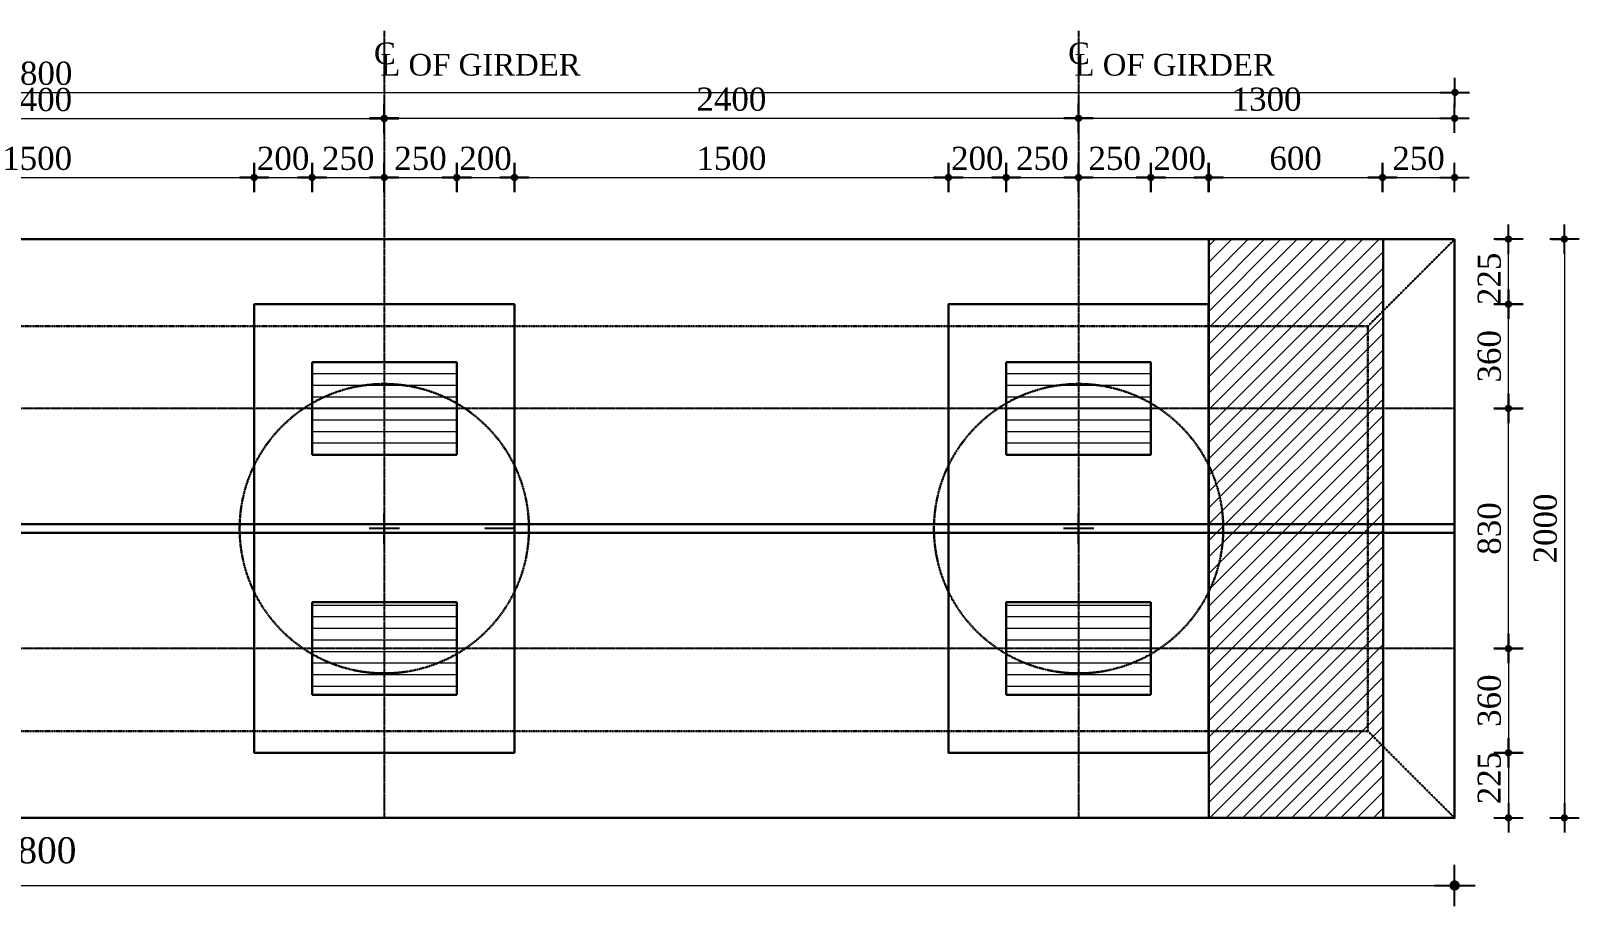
# Model space of a CAD drawing. Header units: millimetres. Extents: x -29779 to 80452, y -13100 to 39577.
# Drawn here: x 6574 to 11925, y -416 to 2608 of the extents above; entities that cross this region are included whole.
import ezdxf

# ---------------------------------------------------------------- set-up
doc = ezdxf.new("R2010")
doc.units = ezdxf.units.MM
doc.header["$LTSCALE"] = 3
for name, pattern in [('CENTER', [50.8, 31.75, -6.35, 6.35, -6.35]), ('DASHED', [19.05, 12.7, -6.35]), ('HIDDEN', [9.525, 6.35, -3.175])]:
    doc.linetypes.add(name, pattern=pattern)
for name, color, linetype in [('Center Line', 34, 'Continuous'), ('dim', 4, 'Continuous'), ('Text', 7, 'Continuous')]:
    doc.layers.add(name, color=color, linetype=linetype)
for name, color, linetype, lineweight in [('Dimision', 4, 'Continuous', 13), ('hatch', 253, 'Continuous', 13), ('Pire Line', 11, 'Continuous', 30)]:
    doc.layers.add(name, color=color, linetype=linetype, lineweight=lineweight)
doc.styles.get("Standard").update_dxf_attribs({"font": 'times.ttf'})
doc.dimstyles.new('Copy of ISO-90', dxfattribs={"dimtxt": 90, "dimasz": 0.7, "dimexe": 1, "dimexo": 60, "dimgap": 75, "dimtad": 1, "dimdec": 0, "dimlfac": -1, "dimzin": 1, "dimdsep": 46, "dimtxsty": 'Standard', "dimblk": 'DIM', "dimcen": 60, "dimclrd": 256, "dimclre": 256, "dimclrt": 256, "dimadec": 0, "dimazin": 0, "dimtfac": 1, "dimtdec": 0, "dimtix": 1, "dimtofl": 0, "dimtmove": 0, "dimatfit": 3, "dimldrblk": 'DOT', "dimfxl": 60, "dimfxlon": 1, "dimtolj": 1, "dimlwd": -1, "dimarcsym": 0})
pattern_1 = [(0, (3414.603, -2415.9), (0, 40), [])]

# ---------------------------------------------------------------- blocks, each defined once
blk = doc.blocks.new('DIM')
at = {"layer": 'dim'}
for p, q in [((0, -101.4), (0, 101.4)), ((-101.4, 0), (101.4, 0))]:
    blk.add_line(p, q, dxfattribs=at)
at = {"layer": 'dim', "const_width": 25.4}
blk.add_lwpolyline([(-12.7, 0, 1), (12.7, 0, 1)], format="xyb", close=True, dxfattribs=at)
blk = doc.blocks.new('*D440')
at = {"layer": 'Defpoints', "color": 0, "linetype": 'Continuous', "ltscale": 0.1, "transparency": 16777216}
for p in [(11496, 2395.4), (1696, 2057.6), (11496, 2057.6)]:
    blk.add_point(p, dxfattribs=at)
at = {"layer": 'Dimision', "linetype": 'Continuous', "lineweight": -2, "ltscale": 0.1, "transparency": 16777216}
for p, q in [((1696, 2350.4), (1696, 2396.4)), ((11496, 2350.4), (11496, 2396.4))]:
    blk.add_line(p, q, dxfattribs=at)
at = {"layer": 'Dimision', "linetype": 'Continuous', "ltscale": 0.1, "transparency": 16777216}
blk.add_line((1696.5, 2395.4), (11495.5, 2395.4), dxfattribs=at)
at = {"layer": 'Dimision', "linetype": 'Continuous', "ltscale": 0.1, "transparency": 16777216, "xscale": 0.5, "yscale": 0.5, "zscale": 0.5, "rotation": 180}
blk.add_blockref('DIM', (1696, 2395.4), dxfattribs=at)
at = {"layer": 'Dimision', "linetype": 'Continuous', "ltscale": 0.1, "transparency": 16777216, "xscale": 0.5, "yscale": 0.5, "zscale": 0.5}
blk.add_blockref('DIM', (11496, 2395.4), dxfattribs=at)
at = {"layer": 'Dimision', "linetype": 'Continuous', "ltscale": 0.1, "transparency": 16777216, "insert": (6596, 2461.2), "char_height": 80, "attachment_point": 5}
blk.add_mtext('\\A1;9800', dxfattribs=at)
blk = doc.blocks.new('_Dot')
at = {"color": 0, "linetype": 'ByBlock', "lineweight": -2}
blk.add_line((-0.5, 0), (-1, 0), dxfattribs=at)
at = {"color": 0, "linetype": 'ByBlock', "const_width": 0.5}
blk.add_lwpolyline([(-0.25, 0, 1), (0.25, 0, 1)], format="xyb", close=True, dxfattribs=at)
blk = doc.blocks.new('*D441')
at = {"layer": 'Defpoints', "color": 0, "linetype": 'Continuous', "ltscale": 0.1, "transparency": 16777216}
for p in [(11576.8, 1888.7), (11494.8, -111.3), (11874.1, -111.3)]:
    blk.add_point(p, dxfattribs=at)
at = {"layer": 'Dimision', "linetype": 'Continuous', "lineweight": -2, "ltscale": 0.1, "transparency": 16777216}
for p, q in [((11829.1, 1888.7), (11875.1, 1888.7)), ((11829.1, -111.3), (11875.1, -111.3))]:
    blk.add_line(p, q, dxfattribs=at)
at = {"layer": 'Dimision', "linetype": 'Continuous', "ltscale": 0.1, "transparency": 16777216}
blk.add_line((11874.1, 1888.2), (11874.1, -110.8), dxfattribs=at)
at = {"layer": 'Dimision', "linetype": 'Continuous', "ltscale": 0.1, "transparency": 16777216, "xscale": 0.5, "yscale": 0.5, "zscale": 0.5}
for p, rotation in [((11874.1, 1888.7), 90), ((11874.1, -111.3), 270)]:
    blk.add_blockref('DIM', p, dxfattribs=dict(at, rotation=rotation))
at = {"layer": 'Dimision', "linetype": 'Continuous', "ltscale": 0.1, "transparency": 16777216, "insert": (11808.4, 888.7), "char_height": 80, "attachment_point": 5, "rotation": 90}
blk.add_mtext('\\A1;2000', dxfattribs=at)
blk = doc.blocks.new('*D442')
at = {"layer": 'Defpoints', "color": 0, "linetype": 'Continuous', "ltscale": 0.1, "transparency": 16777216}
for p in [(11493.8, 1303.7), (11680.6, 1303.7), (11493.8, 473.7)]:
    blk.add_point(p, dxfattribs=at)
at = {"layer": 'Dimision', "linetype": 'Continuous', "lineweight": -2, "ltscale": 0.1, "transparency": 16777216}
for p, q in [((11635.6, 1303.7), (11681.6, 1303.7)), ((11635.6, 473.7), (11681.6, 473.7))]:
    blk.add_line(p, q, dxfattribs=at)
at = {"layer": 'Dimision', "linetype": 'Continuous', "ltscale": 0.1, "transparency": 16777216}
blk.add_line((11680.6, 474.2), (11680.6, 1303.2), dxfattribs=at)
at = {"layer": 'Dimision', "linetype": 'Continuous', "ltscale": 0.1, "transparency": 16777216, "xscale": 0.5, "yscale": 0.5, "zscale": 0.5}
for p, rotation in [((11680.6, 1303.7), 90), ((11680.6, 473.7), 270)]:
    blk.add_blockref('DIM', p, dxfattribs=dict(at, rotation=rotation))
at = {"layer": 'Dimision', "linetype": 'Continuous', "ltscale": 0.1, "transparency": 16777216, "insert": (11614.9, 888.7), "char_height": 80, "attachment_point": 5, "rotation": 90}
blk.add_mtext('\\A1;830', dxfattribs=at)
blk = doc.blocks.new('*D445')
at = {"layer": 'Defpoints', "color": 0, "linetype": 'Continuous', "ltscale": 0.1, "transparency": 16777216}
for p in [(10644.3, 1663.7), (11680.6, 1663.7), (11493.8, 1303.7)]:
    blk.add_point(p, dxfattribs=at)
at = {"layer": 'Dimision', "linetype": 'Continuous', "lineweight": -2, "ltscale": 0.1, "transparency": 16777216}
for p, q in [((11635.6, 1663.7), (11681.6, 1663.7)), ((11635.6, 1303.7), (11681.6, 1303.7))]:
    blk.add_line(p, q, dxfattribs=at)
at = {"layer": 'Dimision', "linetype": 'Continuous', "ltscale": 0.1, "transparency": 16777216}
blk.add_line((11680.6, 1304.2), (11680.6, 1663.2), dxfattribs=at)
at = {"layer": 'Dimision', "linetype": 'Continuous', "ltscale": 0.1, "transparency": 16777216, "xscale": 0.5, "yscale": 0.5, "zscale": 0.5}
for p, rotation in [((11680.6, 1663.7), 90), ((11680.6, 1303.7), 270)]:
    blk.add_blockref('DIM', p, dxfattribs=dict(at, rotation=rotation))
at = {"layer": 'Dimision', "linetype": 'Continuous', "ltscale": 0.1, "transparency": 16777216, "insert": (11614.9, 1483.7), "char_height": 80, "attachment_point": 5, "rotation": 90}
blk.add_mtext('\\A1;360', dxfattribs=at)
blk = doc.blocks.new('*D444')
at = {"layer": 'Defpoints', "color": 0, "linetype": 'Continuous', "ltscale": 0.1, "transparency": 16777216}
for p in [(11493.8, 473.7), (10644.3, 113.7), (11680.6, 113.7)]:
    blk.add_point(p, dxfattribs=at)
at = {"layer": 'Dimision', "linetype": 'Continuous', "lineweight": -2, "ltscale": 0.1, "transparency": 16777216}
for p, q in [((11635.6, 473.7), (11681.6, 473.7)), ((11635.6, 113.7), (11681.6, 113.7))]:
    blk.add_line(p, q, dxfattribs=at)
at = {"layer": 'Dimision', "linetype": 'Continuous', "ltscale": 0.1, "transparency": 16777216}
blk.add_line((11680.6, 473.2), (11680.6, 114.2), dxfattribs=at)
at = {"layer": 'Dimision', "linetype": 'Continuous', "ltscale": 0.1, "transparency": 16777216, "xscale": 0.5, "yscale": 0.5, "zscale": 0.5}
for p, rotation in [((11680.6, 473.7), 90), ((11680.6, 113.7), 270)]:
    blk.add_blockref('DIM', p, dxfattribs=dict(at, rotation=rotation))
at = {"layer": 'Dimision', "linetype": 'Continuous', "ltscale": 0.1, "transparency": 16777216, "insert": (11614.9, 293.7), "char_height": 80, "attachment_point": 5, "rotation": 90}
blk.add_mtext('\\A1;360', dxfattribs=at)
blk = doc.blocks.new('*D455')
at = {"layer": 'Defpoints', "color": 0, "linetype": 'Continuous', "ltscale": 0.1, "transparency": 16777216}
for p in [(7345.2, 2101.6), (5844.8, 1663.7), (7345.2, 1663.7)]:
    blk.add_point(p, dxfattribs=at)
at = {"layer": 'Dimision', "linetype": 'Continuous', "lineweight": -2, "ltscale": 0.1, "transparency": 16777216}
for p, q in [((5844.8, 2056.6), (5844.8, 2102.6)), ((7345.2, 2056.6), (7345.2, 2102.6))]:
    blk.add_line(p, q, dxfattribs=at)
at = {"layer": 'Dimision', "linetype": 'Continuous', "ltscale": 0.1, "transparency": 16777216}
blk.add_line((5845.3, 2101.6), (7344.7, 2101.6), dxfattribs=at)
at = {"layer": 'Dimision', "linetype": 'Continuous', "ltscale": 0.1, "transparency": 16777216, "xscale": 0.5, "yscale": 0.5, "zscale": 0.5, "rotation": 180}
blk.add_blockref('DIM', (5844.8, 2101.6), dxfattribs=at)
at = {"layer": 'Dimision', "linetype": 'Continuous', "ltscale": 0.1, "transparency": 16777216, "xscale": 0.5, "yscale": 0.5, "zscale": 0.5}
blk.add_blockref('DIM', (7345.2, 2101.6), dxfattribs=at)
at = {"layer": 'Dimision', "linetype": 'Continuous', "ltscale": 0.1, "transparency": 16777216, "insert": (6595, 2167.3), "char_height": 80, "attachment_point": 5}
blk.add_mtext('\\A1;1500', dxfattribs=at)
blk = doc.blocks.new('*D456')
at = {"layer": 'Defpoints', "color": 0, "linetype": 'Continuous', "ltscale": 0.1, "transparency": 16777216}
for p in [(7545.2, 2101.6), (7345.2, 1663.7), (7545.2, 1463.7)]:
    blk.add_point(p, dxfattribs=at)
at = {"layer": 'Dimision', "linetype": 'Continuous', "lineweight": -2, "ltscale": 0.1, "transparency": 16777216}
for p, q in [((7345.2, 2056.6), (7345.2, 2102.6)), ((7545.2, 2056.6), (7545.2, 2102.6))]:
    blk.add_line(p, q, dxfattribs=at)
at = {"layer": 'Dimision', "linetype": 'Continuous', "ltscale": 0.1, "transparency": 16777216}
blk.add_line((7345.7, 2101.6), (7544.7, 2101.6), dxfattribs=at)
at = {"layer": 'Dimision', "linetype": 'Continuous', "ltscale": 0.1, "transparency": 16777216, "xscale": 0.5, "yscale": 0.5, "zscale": 0.5, "rotation": 180}
blk.add_blockref('DIM', (7345.2, 2101.6), dxfattribs=at)
at = {"layer": 'Dimision', "linetype": 'Continuous', "ltscale": 0.1, "transparency": 16777216, "xscale": 0.5, "yscale": 0.5, "zscale": 0.5}
blk.add_blockref('DIM', (7545.2, 2101.6), dxfattribs=at)
at = {"layer": 'Dimision', "linetype": 'Continuous', "ltscale": 0.1, "transparency": 16777216, "insert": (7445.2, 2167.3), "char_height": 80, "attachment_point": 5}
blk.add_mtext('\\A1;200', dxfattribs=at)
blk = doc.blocks.new('*D457')
at = {"layer": 'Defpoints', "color": 0, "linetype": 'Continuous', "ltscale": 0.1, "transparency": 16777216}
for p in [(7795, 2101.6), (7795, 1888.7), (7545.2, 1463.7)]:
    blk.add_point(p, dxfattribs=at)
at = {"layer": 'Dimision', "linetype": 'Continuous', "lineweight": -2, "ltscale": 0.1, "transparency": 16777216}
for p, q in [((7545.2, 2056.6), (7545.2, 2102.6)), ((7795, 2056.6), (7795, 2102.6))]:
    blk.add_line(p, q, dxfattribs=at)
at = {"layer": 'Dimision', "linetype": 'Continuous', "ltscale": 0.1, "transparency": 16777216}
blk.add_line((7545.7, 2101.6), (7794.5, 2101.6), dxfattribs=at)
at = {"layer": 'Dimision', "linetype": 'Continuous', "ltscale": 0.1, "transparency": 16777216, "xscale": 0.5, "yscale": 0.5, "zscale": 0.5, "rotation": 180}
blk.add_blockref('DIM', (7545.2, 2101.6), dxfattribs=at)
at = {"layer": 'Dimision', "linetype": 'Continuous', "ltscale": 0.1, "transparency": 16777216, "xscale": 0.5, "yscale": 0.5, "zscale": 0.5}
blk.add_blockref('DIM', (7795, 2101.6), dxfattribs=at)
at = {"layer": 'Dimision', "linetype": 'Continuous', "ltscale": 0.1, "transparency": 16777216, "insert": (7670.1, 2167.3), "char_height": 80, "attachment_point": 5}
blk.add_mtext('\\A1;250', dxfattribs=at)
blk = doc.blocks.new('*D458')
at = {"layer": 'Defpoints', "color": 0, "linetype": 'Continuous', "ltscale": 0.1, "transparency": 16777216}
for p in [(8045.2, 2101.6), (7795, 1888.7), (8045.2, 1463.7)]:
    blk.add_point(p, dxfattribs=at)
at = {"layer": 'Dimision', "linetype": 'Continuous', "lineweight": -2, "ltscale": 0.1, "transparency": 16777216}
for p, q in [((7795, 2056.6), (7795, 2102.6)), ((8045.2, 2056.6), (8045.2, 2102.6))]:
    blk.add_line(p, q, dxfattribs=at)
at = {"layer": 'Dimision', "linetype": 'Continuous', "ltscale": 0.1, "transparency": 16777216}
blk.add_line((7795.5, 2101.6), (8044.7, 2101.6), dxfattribs=at)
at = {"layer": 'Dimision', "linetype": 'Continuous', "ltscale": 0.1, "transparency": 16777216, "xscale": 0.5, "yscale": 0.5, "zscale": 0.5, "rotation": 180}
blk.add_blockref('DIM', (7795, 2101.6), dxfattribs=at)
at = {"layer": 'Dimision', "linetype": 'Continuous', "ltscale": 0.1, "transparency": 16777216, "xscale": 0.5, "yscale": 0.5, "zscale": 0.5}
blk.add_blockref('DIM', (8045.2, 2101.6), dxfattribs=at)
at = {"layer": 'Dimision', "linetype": 'Continuous', "ltscale": 0.1, "transparency": 16777216, "insert": (7920.1, 2167.3), "char_height": 80, "attachment_point": 5}
blk.add_mtext('\\A1;250', dxfattribs=at)
blk = doc.blocks.new('*D459')
at = {"layer": 'Defpoints', "color": 0, "linetype": 'Continuous', "ltscale": 0.1, "transparency": 16777216}
for p in [(8244.8, 2101.6), (8244.8, 1663.7), (8045.2, 1463.7)]:
    blk.add_point(p, dxfattribs=at)
at = {"layer": 'Dimision', "linetype": 'Continuous', "lineweight": -2, "ltscale": 0.1, "transparency": 16777216}
for p, q in [((8045.2, 2056.6), (8045.2, 2102.6)), ((8244.8, 2056.6), (8244.8, 2102.6))]:
    blk.add_line(p, q, dxfattribs=at)
at = {"layer": 'Dimision', "linetype": 'Continuous', "ltscale": 0.1, "transparency": 16777216}
blk.add_line((8045.7, 2101.6), (8244.3, 2101.6), dxfattribs=at)
at = {"layer": 'Dimision', "linetype": 'Continuous', "ltscale": 0.1, "transparency": 16777216, "xscale": 0.5, "yscale": 0.5, "zscale": 0.5, "rotation": 180}
blk.add_blockref('DIM', (8045.2, 2101.6), dxfattribs=at)
at = {"layer": 'Dimision', "linetype": 'Continuous', "ltscale": 0.1, "transparency": 16777216, "xscale": 0.5, "yscale": 0.5, "zscale": 0.5}
blk.add_blockref('DIM', (8244.8, 2101.6), dxfattribs=at)
at = {"layer": 'Dimision', "linetype": 'Continuous', "ltscale": 0.1, "transparency": 16777216, "insert": (8145, 2167.3), "char_height": 80, "attachment_point": 5}
blk.add_mtext('\\A1;200', dxfattribs=at)
blk = doc.blocks.new('*D460')
at = {"layer": 'Defpoints', "color": 0, "linetype": 'Continuous', "ltscale": 0.1, "transparency": 16777216}
for p in [(9744.8, 2101.6), (8244.8, 1663.7), (9744.8, 1663.7)]:
    blk.add_point(p, dxfattribs=at)
at = {"layer": 'Dimision', "linetype": 'Continuous', "lineweight": -2, "ltscale": 0.1, "transparency": 16777216}
for p, q in [((8244.8, 2056.6), (8244.8, 2102.6)), ((9744.8, 2056.6), (9744.8, 2102.6))]:
    blk.add_line(p, q, dxfattribs=at)
at = {"layer": 'Dimision', "linetype": 'Continuous', "ltscale": 0.1, "transparency": 16777216}
blk.add_line((8245.3, 2101.6), (9744.3, 2101.6), dxfattribs=at)
at = {"layer": 'Dimision', "linetype": 'Continuous', "ltscale": 0.1, "transparency": 16777216, "xscale": 0.5, "yscale": 0.5, "zscale": 0.5, "rotation": 180}
blk.add_blockref('DIM', (8244.8, 2101.6), dxfattribs=at)
at = {"layer": 'Dimision', "linetype": 'Continuous', "ltscale": 0.1, "transparency": 16777216, "xscale": 0.5, "yscale": 0.5, "zscale": 0.5}
blk.add_blockref('DIM', (9744.8, 2101.6), dxfattribs=at)
at = {"layer": 'Dimision', "linetype": 'Continuous', "ltscale": 0.1, "transparency": 16777216, "insert": (8994.8, 2167.3), "char_height": 80, "attachment_point": 5}
blk.add_mtext('\\A1;1500', dxfattribs=at)
blk = doc.blocks.new('*D461')
at = {"layer": 'Defpoints', "color": 0, "linetype": 'Continuous', "ltscale": 0.1, "transparency": 16777216}
for p in [(9944.8, 2101.6), (9744.8, 1663.7), (9944.8, 1463.7)]:
    blk.add_point(p, dxfattribs=at)
at = {"layer": 'Dimision', "linetype": 'Continuous', "lineweight": -2, "ltscale": 0.1, "transparency": 16777216}
for p, q in [((9744.8, 2056.6), (9744.8, 2102.6)), ((9944.8, 2056.6), (9944.8, 2102.6))]:
    blk.add_line(p, q, dxfattribs=at)
at = {"layer": 'Dimision', "linetype": 'Continuous', "ltscale": 0.1, "transparency": 16777216}
blk.add_line((9745.3, 2101.6), (9944.3, 2101.6), dxfattribs=at)
at = {"layer": 'Dimision', "linetype": 'Continuous', "ltscale": 0.1, "transparency": 16777216, "xscale": 0.5, "yscale": 0.5, "zscale": 0.5, "rotation": 180}
blk.add_blockref('DIM', (9744.8, 2101.6), dxfattribs=at)
at = {"layer": 'Dimision', "linetype": 'Continuous', "ltscale": 0.1, "transparency": 16777216, "xscale": 0.5, "yscale": 0.5, "zscale": 0.5}
blk.add_blockref('DIM', (9944.8, 2101.6), dxfattribs=at)
at = {"layer": 'Dimision', "linetype": 'Continuous', "ltscale": 0.1, "transparency": 16777216, "insert": (9844.8, 2167.3), "char_height": 80, "attachment_point": 5}
blk.add_mtext('\\A1;200', dxfattribs=at)
blk = doc.blocks.new('*D462')
at = {"layer": 'Defpoints', "color": 0, "linetype": 'Continuous', "ltscale": 0.1, "transparency": 16777216}
for p in [(10194.6, 2101.6), (10194.6, 1663.7), (9944.8, 1463.7)]:
    blk.add_point(p, dxfattribs=at)
at = {"layer": 'Dimision', "linetype": 'Continuous', "lineweight": -2, "ltscale": 0.1, "transparency": 16777216}
for p, q in [((9944.8, 2056.6), (9944.8, 2102.6)), ((10194.6, 2056.6), (10194.6, 2102.6))]:
    blk.add_line(p, q, dxfattribs=at)
at = {"layer": 'Dimision', "linetype": 'Continuous', "ltscale": 0.1, "transparency": 16777216}
blk.add_line((9945.3, 2101.6), (10194.1, 2101.6), dxfattribs=at)
at = {"layer": 'Dimision', "linetype": 'Continuous', "ltscale": 0.1, "transparency": 16777216, "xscale": 0.5, "yscale": 0.5, "zscale": 0.5, "rotation": 180}
blk.add_blockref('DIM', (9944.8, 2101.6), dxfattribs=at)
at = {"layer": 'Dimision', "linetype": 'Continuous', "ltscale": 0.1, "transparency": 16777216, "xscale": 0.5, "yscale": 0.5, "zscale": 0.5}
blk.add_blockref('DIM', (10194.6, 2101.6), dxfattribs=at)
at = {"layer": 'Dimision', "linetype": 'Continuous', "ltscale": 0.1, "transparency": 16777216, "insert": (10069.7, 2167.3), "char_height": 80, "attachment_point": 5}
blk.add_mtext('\\A1;250', dxfattribs=at)
blk = doc.blocks.new('*D463')
at = {"layer": 'Defpoints', "color": 0, "linetype": 'Continuous', "ltscale": 0.1, "transparency": 16777216}
for p in [(10444.8, 2101.6), (10194.6, 1663.7), (10444.8, 1463.7)]:
    blk.add_point(p, dxfattribs=at)
at = {"layer": 'Dimision', "linetype": 'Continuous', "lineweight": -2, "ltscale": 0.1, "transparency": 16777216}
for p, q in [((10194.6, 2056.6), (10194.6, 2102.6)), ((10444.8, 2056.6), (10444.8, 2102.6))]:
    blk.add_line(p, q, dxfattribs=at)
at = {"layer": 'Dimision', "linetype": 'Continuous', "ltscale": 0.1, "transparency": 16777216}
blk.add_line((10195.1, 2101.6), (10444.3, 2101.6), dxfattribs=at)
at = {"layer": 'Dimision', "linetype": 'Continuous', "ltscale": 0.1, "transparency": 16777216, "xscale": 0.5, "yscale": 0.5, "zscale": 0.5, "rotation": 180}
blk.add_blockref('DIM', (10194.6, 2101.6), dxfattribs=at)
at = {"layer": 'Dimision', "linetype": 'Continuous', "ltscale": 0.1, "transparency": 16777216, "xscale": 0.5, "yscale": 0.5, "zscale": 0.5}
blk.add_blockref('DIM', (10444.8, 2101.6), dxfattribs=at)
at = {"layer": 'Dimision', "linetype": 'Continuous', "ltscale": 0.1, "transparency": 16777216, "insert": (10319.7, 2167.3), "char_height": 80, "attachment_point": 5}
blk.add_mtext('\\A1;250', dxfattribs=at)
blk = doc.blocks.new('*D464')
at = {"layer": 'Defpoints', "color": 0, "linetype": 'Continuous', "ltscale": 0.1, "transparency": 16777216}
for p in [(10644.3, 2101.6), (10644.3, 1888.7), (10444.8, 1463.7)]:
    blk.add_point(p, dxfattribs=at)
at = {"layer": 'Dimision', "linetype": 'Continuous', "lineweight": -2, "ltscale": 0.1, "transparency": 16777216}
for p, q in [((10444.8, 2056.6), (10444.8, 2102.6)), ((10644.3, 2056.6), (10644.3, 2102.6))]:
    blk.add_line(p, q, dxfattribs=at)
at = {"layer": 'Dimision', "linetype": 'Continuous', "ltscale": 0.1, "transparency": 16777216}
blk.add_line((10445.3, 2101.6), (10643.8, 2101.6), dxfattribs=at)
at = {"layer": 'Dimision', "linetype": 'Continuous', "ltscale": 0.1, "transparency": 16777216, "xscale": 0.5, "yscale": 0.5, "zscale": 0.5, "rotation": 180}
blk.add_blockref('DIM', (10444.8, 2101.6), dxfattribs=at)
at = {"layer": 'Dimision', "linetype": 'Continuous', "ltscale": 0.1, "transparency": 16777216, "xscale": 0.5, "yscale": 0.5, "zscale": 0.5}
blk.add_blockref('DIM', (10644.3, 2101.6), dxfattribs=at)
at = {"layer": 'Dimision', "linetype": 'Continuous', "ltscale": 0.1, "transparency": 16777216, "insert": (10544.6, 2167.3), "char_height": 80, "attachment_point": 5}
blk.add_mtext('\\A1;200', dxfattribs=at)
blk = doc.blocks.new('*D465')
at = {"layer": 'Defpoints', "color": 0, "linetype": 'Continuous', "ltscale": 0.1, "transparency": 16777216}
for p in [(1694.8, -111.3), (11494.8, -111.3), (11494.8, -345)]:
    blk.add_point(p, dxfattribs=at)
at = {"layer": 'Dimision', "lineweight": -2, "ltscale": 0.1, "transparency": 16777216}
for p, q in [((1694.8, -343.7), (1694.8, -346)), ((11494.8, -343.7), (11494.8, -346))]:
    blk.add_line(p, q, dxfattribs=at)
at = {"layer": 'Dimision', "ltscale": 0.1, "transparency": 16777216}
blk.add_line((1695.5, -345), (11494.1, -345), dxfattribs=at)
at = {"layer": 'Dimision', "linetype": 'Continuous', "ltscale": 0.1, "transparency": 16777216, "xscale": 0.7, "yscale": 0.7, "zscale": 0.7, "rotation": 180}
blk.add_blockref('DIM', (1694.8, -345), dxfattribs=at)
at = {"layer": 'Dimision', "linetype": 'Continuous', "ltscale": 0.1, "transparency": 16777216, "xscale": 0.7, "yscale": 0.7, "zscale": 0.7}
blk.add_blockref('DIM', (11494.8, -345), dxfattribs=at)
at = {"layer": 'Dimision', "linetype": 'Continuous', "ltscale": 0.1, "transparency": 16777216, "insert": (6594.8, -224.1), "char_height": 90, "attachment_point": 5}
blk.add_mtext('\\A1;9800', dxfattribs=at)
blk = doc.blocks.new('*D478')
at = {"layer": 'Defpoints', "color": 0, "linetype": 'Continuous', "ltscale": 0.1, "transparency": 16777216}
for p in [(11245.2, 2101.6), (11245.2, 1888.7), (10644.8, 1663.7)]:
    blk.add_point(p, dxfattribs=at)
at = {"layer": 'Dimision', "linetype": 'Continuous', "lineweight": -2, "ltscale": 0.1, "transparency": 16777216}
for p, q in [((10644.8, 2056.6), (10644.8, 2102.6)), ((11245.2, 2056.6), (11245.2, 2102.6))]:
    blk.add_line(p, q, dxfattribs=at)
at = {"layer": 'Dimision', "linetype": 'Continuous', "ltscale": 0.1, "transparency": 16777216}
blk.add_line((10645.3, 2101.6), (11244.7, 2101.6), dxfattribs=at)
at = {"layer": 'Dimision', "linetype": 'Continuous', "ltscale": 0.1, "transparency": 16777216, "xscale": 0.5, "yscale": 0.5, "zscale": 0.5, "rotation": 180}
blk.add_blockref('DIM', (10644.8, 2101.6), dxfattribs=at)
at = {"layer": 'Dimision', "linetype": 'Continuous', "ltscale": 0.1, "transparency": 16777216, "xscale": 0.5, "yscale": 0.5, "zscale": 0.5}
blk.add_blockref('DIM', (11245.2, 2101.6), dxfattribs=at)
at = {"layer": 'Dimision', "linetype": 'Continuous', "ltscale": 0.1, "transparency": 16777216, "insert": (10945, 2167.3), "char_height": 80, "attachment_point": 5}
blk.add_mtext('\\A1;600', dxfattribs=at)
blk = doc.blocks.new('*D479')
at = {"layer": 'Defpoints', "color": 0, "linetype": 'Continuous', "ltscale": 0.1, "transparency": 16777216}
for p in [(10644.3, 113.7), (11494.8, -111.3), (11680.6, -111.3)]:
    blk.add_point(p, dxfattribs=at)
at = {"layer": 'Dimision', "linetype": 'Continuous', "lineweight": -2, "ltscale": 0.1, "transparency": 16777216}
for p, q in [((11635.6, 113.7), (11681.6, 113.7)), ((11635.6, -111.3), (11681.6, -111.3))]:
    blk.add_line(p, q, dxfattribs=at)
at = {"layer": 'Dimision', "linetype": 'Continuous', "ltscale": 0.1, "transparency": 16777216}
blk.add_line((11680.6, 113.2), (11680.6, -110.8), dxfattribs=at)
at = {"layer": 'Dimision', "linetype": 'Continuous', "ltscale": 0.1, "transparency": 16777216, "xscale": 0.5, "yscale": 0.5, "zscale": 0.5}
for p, rotation in [((11680.6, 113.7), 90), ((11680.6, -111.3), 270)]:
    blk.add_blockref('DIM', p, dxfattribs=dict(at, rotation=rotation))
at = {"layer": 'Dimision', "linetype": 'Continuous', "ltscale": 0.1, "transparency": 16777216, "insert": (11614.9, 26.2), "char_height": 80, "attachment_point": 5, "rotation": 90}
blk.add_mtext('\\A1;225', dxfattribs=at)
blk = doc.blocks.new('*D481')
at = {"layer": 'Defpoints', "color": 0, "linetype": 'Continuous', "ltscale": 0.1, "transparency": 16777216}
for p in [(10644.3, 1663.7), (11680.6, 1663.7), (11493.8, 1303.7)]:
    blk.add_point(p, dxfattribs=at)
at = {"layer": 'Dimision', "linetype": 'Continuous', "lineweight": -2, "ltscale": 0.1, "transparency": 16777216}
for p, q in [((11635.6, 1663.7), (11681.6, 1663.7)), ((11635.6, 1303.7), (11681.6, 1303.7))]:
    blk.add_line(p, q, dxfattribs=at)
at = {"layer": 'Dimision', "linetype": 'Continuous', "ltscale": 0.1, "transparency": 16777216}
blk.add_line((11680.6, 1304.2), (11680.6, 1663.2), dxfattribs=at)
at = {"layer": 'Dimision', "linetype": 'Continuous', "ltscale": 0.1, "transparency": 16777216, "xscale": 0.5, "yscale": 0.5, "zscale": 0.5}
for p, rotation in [((11680.6, 1663.7), 90), ((11680.6, 1303.7), 270)]:
    blk.add_blockref('DIM', p, dxfattribs=dict(at, rotation=rotation))
at = {"layer": 'Dimision', "linetype": 'Continuous', "ltscale": 0.1, "transparency": 16777216, "insert": (11614.9, 1483.7), "char_height": 80, "attachment_point": 5, "rotation": 90}
blk.add_mtext('\\A1;360', dxfattribs=at)
blk = doc.blocks.new('*D480')
at = {"layer": 'Defpoints', "color": 0, "linetype": 'Continuous', "ltscale": 0.1, "transparency": 16777216}
for p in [(11494.8, 1888.7), (11680.6, 1888.7), (10644.3, 1663.7)]:
    blk.add_point(p, dxfattribs=at)
at = {"layer": 'Dimision', "linetype": 'Continuous', "lineweight": -2, "ltscale": 0.1, "transparency": 16777216}
for p, q in [((11635.6, 1888.7), (11681.6, 1888.7)), ((11635.6, 1663.7), (11681.6, 1663.7))]:
    blk.add_line(p, q, dxfattribs=at)
at = {"layer": 'Dimision', "linetype": 'Continuous', "ltscale": 0.1, "transparency": 16777216}
blk.add_line((11680.6, 1664.2), (11680.6, 1888.2), dxfattribs=at)
at = {"layer": 'Dimision', "linetype": 'Continuous', "ltscale": 0.1, "transparency": 16777216, "xscale": 0.5, "yscale": 0.5, "zscale": 0.5}
for p, rotation in [((11680.6, 1888.7), 90), ((11680.6, 1663.7), 270)]:
    blk.add_blockref('DIM', p, dxfattribs=dict(at, rotation=rotation))
at = {"layer": 'Dimision', "linetype": 'Continuous', "ltscale": 0.1, "transparency": 16777216, "insert": (11614.9, 1751.2), "char_height": 80, "attachment_point": 5, "rotation": 90}
blk.add_mtext('\\A1;225', dxfattribs=at)
blk = doc.blocks.new('*D485')
at = {"layer": 'Defpoints', "color": 0, "linetype": 'Continuous', "ltscale": 0.1, "transparency": 16777216}
for p in [(11494.8, 2101.6), (11245.2, 1888.7), (11494.8, 1888.7)]:
    blk.add_point(p, dxfattribs=at)
at = {"layer": 'Dimision', "linetype": 'Continuous', "lineweight": -2, "ltscale": 0.1, "transparency": 16777216}
for p, q in [((11245.2, 2056.6), (11245.2, 2102.6)), ((11494.8, 2056.6), (11494.8, 2102.6))]:
    blk.add_line(p, q, dxfattribs=at)
at = {"layer": 'Dimision', "linetype": 'Continuous', "ltscale": 0.1, "transparency": 16777216}
blk.add_line((11245.7, 2101.6), (11494.3, 2101.6), dxfattribs=at)
at = {"layer": 'Dimision', "linetype": 'Continuous', "ltscale": 0.1, "transparency": 16777216, "xscale": 0.5, "yscale": 0.5, "zscale": 0.5, "rotation": 180}
blk.add_blockref('DIM', (11245.2, 2101.6), dxfattribs=at)
at = {"layer": 'Dimision', "linetype": 'Continuous', "ltscale": 0.1, "transparency": 16777216, "xscale": 0.5, "yscale": 0.5, "zscale": 0.5}
blk.add_blockref('DIM', (11494.8, 2101.6), dxfattribs=at)
at = {"layer": 'Dimision', "linetype": 'Continuous', "ltscale": 0.1, "transparency": 16777216, "insert": (11370, 2167.3), "char_height": 80, "attachment_point": 5}
blk.add_mtext('\\A1;250', dxfattribs=at)
blk = doc.blocks.new('*D488')
at = {"layer": 'Defpoints', "color": 0, "linetype": 'Continuous', "ltscale": 0.1, "transparency": 16777216}
for p in [(7795, 2304.9), (5395, 2064.8), (7795, 1997.6)]:
    blk.add_point(p, dxfattribs=at)
at = {"layer": 'Dimision', "linetype": 'Continuous', "lineweight": -2, "ltscale": 0.1, "transparency": 16777216}
for p, q in [((5395, 2259.9), (5395, 2305.9)), ((7795, 2259.9), (7795, 2305.9))]:
    blk.add_line(p, q, dxfattribs=at)
at = {"layer": 'Dimision', "linetype": 'Continuous', "ltscale": 0.1, "transparency": 16777216}
blk.add_line((5395.5, 2304.9), (7794.5, 2304.9), dxfattribs=at)
at = {"layer": 'Dimision', "linetype": 'Continuous', "ltscale": 0.1, "transparency": 16777216, "xscale": 0.5, "yscale": 0.5, "zscale": 0.5, "rotation": 180}
blk.add_blockref('DIM', (5395, 2304.9), dxfattribs=at)
at = {"layer": 'Dimision', "linetype": 'Continuous', "ltscale": 0.1, "transparency": 16777216, "xscale": 0.5, "yscale": 0.5, "zscale": 0.5}
blk.add_blockref('DIM', (7795, 2304.9), dxfattribs=at)
at = {"layer": 'Dimision', "linetype": 'Continuous', "ltscale": 0.1, "transparency": 16777216, "insert": (6595, 2370.6), "char_height": 80, "attachment_point": 5}
blk.add_mtext('\\A1;2400', dxfattribs=at)
blk = doc.blocks.new('*D489')
at = {"layer": 'Defpoints', "color": 0, "linetype": 'Continuous', "ltscale": 0.1, "transparency": 16777216}
for p in [(10194.6, 2306.1), (10194.6, 2052.7), (7795, 1997.6)]:
    blk.add_point(p, dxfattribs=at)
at = {"layer": 'Dimision', "linetype": 'Continuous', "lineweight": -2, "ltscale": 0.1, "transparency": 16777216}
for p, q in [((7795, 2261.1), (7795, 2307.1)), ((10194.6, 2261.1), (10194.6, 2307.1))]:
    blk.add_line(p, q, dxfattribs=at)
at = {"layer": 'Dimision', "linetype": 'Continuous', "ltscale": 0.1, "transparency": 16777216}
blk.add_line((7795.5, 2306.1), (10194.1, 2306.1), dxfattribs=at)
at = {"layer": 'Dimision', "linetype": 'Continuous', "ltscale": 0.1, "transparency": 16777216, "xscale": 0.5, "yscale": 0.5, "zscale": 0.5, "rotation": 180}
blk.add_blockref('DIM', (7795, 2306.1), dxfattribs=at)
at = {"layer": 'Dimision', "linetype": 'Continuous', "ltscale": 0.1, "transparency": 16777216, "xscale": 0.5, "yscale": 0.5, "zscale": 0.5}
blk.add_blockref('DIM', (10194.6, 2306.1), dxfattribs=at)
at = {"layer": 'Dimision', "linetype": 'Continuous', "ltscale": 0.1, "transparency": 16777216, "insert": (8994.8, 2371.8), "char_height": 80, "attachment_point": 5}
blk.add_mtext('\\A1;2400', dxfattribs=at)
blk = doc.blocks.new('*D490')
at = {"layer": 'Defpoints', "color": 0, "linetype": 'Continuous', "ltscale": 0.1, "transparency": 16777216}
for p in [(11494.8, 2306.1), (10194.6, 2052.7), (11494.8, 1888.7)]:
    blk.add_point(p, dxfattribs=at)
at = {"layer": 'Dimision', "linetype": 'Continuous', "lineweight": -2, "ltscale": 0.1, "transparency": 16777216}
for p, q in [((10194.6, 2261.1), (10194.6, 2307.1)), ((11494.8, 2261.1), (11494.8, 2307.1))]:
    blk.add_line(p, q, dxfattribs=at)
at = {"layer": 'Dimision', "linetype": 'Continuous', "ltscale": 0.1, "transparency": 16777216}
blk.add_line((10195.1, 2306.1), (11494.3, 2306.1), dxfattribs=at)
at = {"layer": 'Dimision', "linetype": 'Continuous', "ltscale": 0.1, "transparency": 16777216, "xscale": 0.5, "yscale": 0.5, "zscale": 0.5, "rotation": 180}
blk.add_blockref('DIM', (10194.6, 2306.1), dxfattribs=at)
at = {"layer": 'Dimision', "linetype": 'Continuous', "ltscale": 0.1, "transparency": 16777216, "xscale": 0.5, "yscale": 0.5, "zscale": 0.5}
blk.add_blockref('DIM', (11494.8, 2306.1), dxfattribs=at)
at = {"layer": 'Dimision', "linetype": 'Continuous', "ltscale": 0.1, "transparency": 16777216, "insert": (10844.7, 2371.8), "char_height": 80, "attachment_point": 5}
blk.add_mtext('\\A1;1300', dxfattribs=at)

msp = doc.modelspace()

# ---------------------------------------------------------------- hatches: boundary and pattern name
at = {"layer": 'hatch', "ltscale": 10}
h = msp.add_hatch(dxfattribs=at)
h.set_pattern_fill('_USER', color=256, scale=40, angle=45, style=0, pattern_type=0)
h.set_pattern_definition([(45, (161712.527, -899525.018), (-28.2842712, 28.2842712), [])])
h.paths.add_polyline_path([(10647.19, 1888.15), (11247.19, 1888.15), (11247.19, -111.85), (10647.19, -111.85)])
h = msp.add_hatch(dxfattribs=at)
h.set_pattern_fill('_USER', color=256, scale=40, style=0, pattern_type=0)
h.set_pattern_definition(pattern_1)
h.paths.add_polyline_path([(7545.21, 1143.73), (7545.21, 1463.73), (8045.21, 1463.73), (8045.21, 1143.73)])
h = msp.add_hatch(dxfattribs=at)
h.set_pattern_fill('_USER', color=256, scale=40, style=0, pattern_type=0)
h.set_pattern_definition(pattern_1)
h.paths.add_polyline_path([(9945.21, 1143.73), (9945.21, 1463.73), (10445.21, 1463.73), (10445.21, 1143.73)])
h = msp.add_hatch(dxfattribs=at)
h.set_pattern_fill('_USER', color=256, scale=40, style=0, pattern_type=0)
h.set_pattern_definition(pattern_1)
h.paths.add_polyline_path([(7545.21, 313.73), (7545.21, 633.73), (8045.21, 633.73), (8045.21, 313.73)])
h = msp.add_hatch(dxfattribs=at)
h.set_pattern_fill('_USER', color=256, scale=40, style=0, pattern_type=0)
h.set_pattern_definition(pattern_1)
h.paths.add_polyline_path([(9945.21, 313.73), (9945.21, 633.73), (10445.21, 633.73), (10445.21, 313.73)])

# ---------------------------------------------------------------- linework, layer by layer
at = {"layer": 'Center Line', "linetype": 'CENTER', "ltscale": 0.05}
for p, q in [((11494.77, 1303.73), (968.57, 1303.73)), ((11494.77, 473.73), (968.57, 473.73))]:
    msp.add_line(p, q, dxfattribs=at)
at = {"layer": 'Center Line'}
for p, q in [((7794.99, 835.65), (7794.99, 940.65)), ((10194.99, 835.65), (10194.99, 940.65)), ((7847.49, 888.15), (7742.49, 888.15)), ((8247.27, 888.73), (8142.27, 888.73)), ((10247.49, 888.15), (10142.49, 888.15))]:
    msp.add_line(p, q, dxfattribs=at)
at = {"layer": 'Center Line', "linetype": 'CENTER', "ltscale": 0.05}
for points in [[(7794.99, 2607.94), (7794.99, -111.27)], [(10194.55, 2607.94), (10194.55, -111.27)]]:
    msp.add_lwpolyline(points, dxfattribs=at)
at = {"layer": 'Pire Line', "ltscale": 5}
for p, q in [((1694.77, 1888.73), (11494.77, 1888.73)), ((10644.77, 1888.15), (10644.77, -111.85)), ((11247.19, 1888.15), (11247.19, -111.85)), ((11494.77, 1888.73), (11494.77, -111.27)), ((7545.21, 1143.73), (7545.21, 1463.73)), ((8045.21, 1463.73), (7545.21, 1463.73)), ((8045.21, 1143.73), (8045.21, 1463.73)), ((9944.77, 1143.73), (9944.77, 1463.73)), ((10444.77, 1463.73), (9944.77, 1463.73)), ((10444.77, 1143.73), (10444.77, 1463.73)), ((8045.21, 1143.73), (7545.21, 1143.73)), ((10444.77, 1143.73), (9944.77, 1143.73)), ((7545.21, 633.73), (7545.21, 313.73)), ((8045.21, 633.73), (7545.21, 633.73)), ((8045.21, 633.73), (8045.21, 313.73)), ((9944.77, 633.73), (9944.77, 313.73)), ((10444.77, 633.73), (9944.77, 633.73)), ((10444.77, 633.73), (10444.77, 313.73)), ((8045.21, 313.73), (7545.21, 313.73)), ((10444.77, 313.73), (9944.77, 313.73)), ((11494.77, -111.27), (1694.77, -111.27))]:
    msp.add_line(p, q, dxfattribs=at)
at = {"layer": 'Pire Line', "linetype": 'HIDDEN', "ltscale": 0.05}
for p, q in [((1994.77, 1588.15), (11194.77, 1588.15)), ((11194.77, 188.15), (11194.77, 1588.15)), ((1994.77, 188.15), (11194.77, 188.15))]:
    msp.add_line(p, q, dxfattribs=at)
at = {"layer": 'Pire Line', "ltscale": 5}
msp.add_lwpolyline([(11494.77, 1888.73), (10644.77, 1888.73), (10644.77, -111.27), (11494.77, -111.27)], close=True, dxfattribs=at)
at = {"layer": 'Pire Line', "linetype": 'HIDDEN', "ltscale": 0.05}
for points in [[(11194.77, 1588.15), (11494.77, 1888.15)], [(11194.77, 188.15), (11494.77, -111.27)]]:
    msp.add_lwpolyline(points, dxfattribs=at)
at = {"layer": 'Pire Line', "ltscale": 5}
for points in [[(7345.21, 943.73), (7345.21, 833.73), (7345.21, 113.73), (8244.77, 113.73), (8244.77, 943.73), (8244.77, 1663.73), (7345.21, 1663.73), (7345.21, 944.32), (7345.21, 943.73)], [(9744.77, 943.73), (9744.77, 833.73), (9744.77, 113.73), (10644.33, 113.73), (10644.33, 943.73), (10644.33, 1663.73), (9744.77, 1663.73), (9744.77, 944.32), (9744.77, 943.73)], [(1694.77, 903.73), (11495.71, 903.73)], [(1694.77, 873.73), (11495.71, 873.73)]]:
    msp.add_lwpolyline(points, dxfattribs=at)
at = {"layer": 'Pire Line', "linetype": 'DASHED', "ltscale": 0.05}
for centre in [(7794.99, 888.15), (10194.99, 888.15)]:
    msp.add_circle(centre, 500, dxfattribs=at)

# ---------------------------------------------------------------- texts
at = {"layer": 'Text', "ltscale": 10, "char_height": 75, "width": 8235.4588, "attachment_point": 1}
for s, insert in [('C', (7759.11, 2567.99)), ('C', (10158.67, 2567.99)), ('L OF GIRDER', (7781.21, 2528.66)), ('L OF GIRDER', (10180.77, 2528.66))]:
    msp.add_mtext(s, dxfattribs=dict(at, insert=insert))

# ---------------------------------------------------------------- dimensions: what is measured, and where the dimension line sits
at = {"layer": 'Dimision', "linetype": 'Continuous', "ltscale": 0.1}
for base, p1, p2, override, picture, middle in [((11495.98, 2395.39), (1695.98, 2057.64), (11495.98, 2057.64), {"dimtxt": 80, "dimasz": 0.5, "dimgap": 25, "dimtmove": 1, "dimfxl": 45}, '*D440', (6595.98, 2461.2)), ((7794.99, 2304.86), (5394.99, 2064.76), (7794.99, 1997.57), {"dimtxt": 80, "dimasz": 0.5, "dimgap": 25, "dimtmove": 1, "dimfxl": 45}, '*D488', (6594.99, 2370.55)), ((10194.55, 2306.08), (7794.99, 1997.57), (10194.55, 2052.71), {"dimtxt": 80, "dimasz": 0.5, "dimgap": 25, "dimtmove": 1, "dimfxl": 45}, '*D489', (8994.77, 2371.77)), ((11494.77, 2306.08), (10194.55, 2052.71), (11494.77, 1888.73), {"dimtxt": 80, "dimasz": 0.5, "dimgap": 25, "dimtmove": 1, "dimfxl": 45}, '*D490', (10844.66, 2371.77)), ((7345.21, 2101.62), (5844.77, 1663.73), (7345.21, 1663.73), {"dimtxt": 80, "dimasz": 0.5, "dimgap": 25, "dimtmove": 1, "dimfxl": 45}, '*D455', (6594.99, 2167.31)), ((7794.99, 2101.62), (7545.21, 1463.73), (7794.99, 1888.73), {"dimtxt": 80, "dimasz": 0.5, "dimgap": 25, "dimtmove": 1, "dimfxl": 45}, '*D457', (7670.1, 2167.31)), ((8045.21, 2101.62), (7794.99, 1888.73), (8045.21, 1463.73), {"dimtxt": 80, "dimasz": 0.5, "dimgap": 25, "dimtmove": 1, "dimfxl": 45}, '*D458', (7920.1, 2167.31)), ((9744.77, 2101.62), (8244.77, 1663.73), (9744.77, 1663.73), {"dimtxt": 80, "dimasz": 0.5, "dimgap": 25, "dimtmove": 1, "dimfxl": 45}, '*D460', (8994.77, 2167.31)), ((10194.55, 2101.62), (9944.77, 1463.73), (10194.55, 1663.73), {"dimtxt": 80, "dimasz": 0.5, "dimgap": 25, "dimtmove": 1, "dimfxl": 45}, '*D462', (10069.66, 2167.31)), ((10444.77, 2101.62), (10194.55, 1663.73), (10444.77, 1463.73), {"dimtxt": 80, "dimasz": 0.5, "dimgap": 25, "dimtmove": 1, "dimfxl": 45}, '*D463', (10319.66, 2167.31)), ((11494.77, -344.98), (1694.77, -111.27), (11494.77, -111.27), {"dimfxl": 1.25}, '*D465', (6594.77, -224.07))]:
    dim = msp.add_linear_dim(base=base, p1=p1, p2=p2, dimstyle='Copy of ISO-90', override=override, dxfattribs=at)
    dim.commit()
    dim.dimension.update_dxf_attribs({"geometry": picture, "text_midpoint": middle})
for base, p1, p2, picture, middle in [((7545.21, 2101.62), (7345.21, 1663.73), (7545.21, 1463.73), '*D456', (7445.21, 2101.62)), ((8244.77, 2101.62), (8045.21, 1463.73), (8244.77, 1663.73), '*D459', (8144.99, 2101.62)), ((9944.77, 2101.62), (9744.77, 1663.73), (9944.77, 1463.73), '*D461', (9844.77, 2101.62)), ((10644.33, 2101.62), (10444.77, 1463.73), (10644.33, 1888.73), '*D464', (10544.55, 2101.62))]:
    dim = msp.add_linear_dim(base=base, p1=p1, p2=p2, dimstyle='Copy of ISO-90', override={"dimtxt": 80, "dimasz": 0.5, "dimgap": 25, "dimtmove": 1, "dimfxl": 45}, dxfattribs=at)
    dim.commit()
    dim.dimension.update_dxf_attribs({"geometry": picture, "text_midpoint": middle, "dimtype": 160})
for base, p1, p2, angle, picture, middle in [((11245.19, 2101.62), (10644.77, 1663.73), (11245.19, 1888.73), 180, '*D478', (10944.98, 2167.31)), ((11494.77, 2101.62), (11245.19, 1888.73), (11494.77, 1888.73), 180, '*D485', (11369.98, 2167.31)), ((11874.06, -111.27), (11576.82, 1888.73), (11494.77, -111.27), 90, '*D441', (11808.37, 888.73)), ((11680.61, 1663.73), (11493.81, 1303.73), (10644.33, 1663.73), 90, '*D445', (11614.92, 1483.73)), ((11680.61, 1663.73), (11493.84, 1303.73), (10644.33, 1663.73), 270, '*D481', (11614.92, 1483.73)), ((11680.61, 1303.73), (11493.84, 473.73), (11493.81, 1303.73), 90, '*D442', (11614.92, 888.73)), ((11680.61, 113.73), (11493.84, 473.73), (10644.33, 113.73), 90, '*D444', (11614.92, 293.73))]:
    dim = msp.add_linear_dim(base=base, p1=p1, p2=p2, angle=angle, dimstyle='Copy of ISO-90', override={"dimtxt": 80, "dimasz": 0.5, "dimgap": 25, "dimtmove": 1, "dimfxl": 45}, dxfattribs=at)
    dim.commit()
    dim.dimension.update_dxf_attribs({"geometry": picture, "text_midpoint": middle})
for base, p1, p2, angle, picture, middle in [((11680.61, 1888.73), (10644.33, 1663.73), (11494.77, 1888.73), 270, '*D480', (11680.61, 1751.23)), ((11680.61, -111.27), (10644.33, 113.73), (11494.77, -111.27), 90, '*D479', (11680.61, 26.23))]:
    dim = msp.add_linear_dim(base=base, p1=p1, p2=p2, angle=angle, dimstyle='Copy of ISO-90', override={"dimtxt": 80, "dimasz": 0.5, "dimgap": 25, "dimtmove": 1, "dimfxl": 45}, dxfattribs=at)
    dim.commit()
    dim.dimension.update_dxf_attribs({"geometry": picture, "text_midpoint": middle, "dimtype": 160})

doc.saveas('drawing.dxf')
